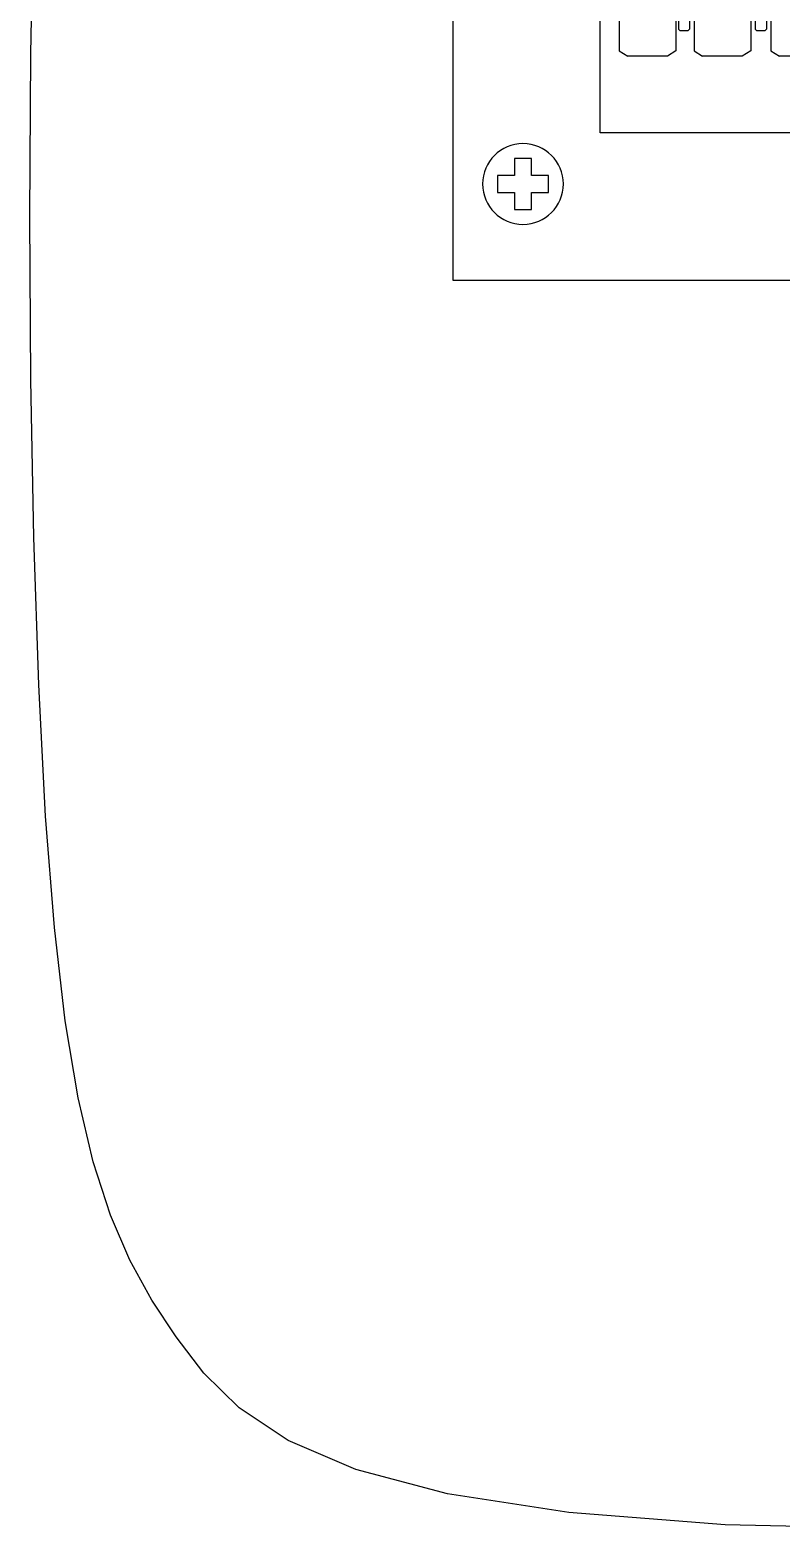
# Model space of a CAD drawing. Header units: millimetres. Extents: x -2296 to 86409, y -5695 to 20115.
# Drawn here: x 49185 to 49477, y 19095 to 19678 of the extents above; entities that cross this region are included whole.
import ezdxf

# ---------------------------------------------------------------- set-up
doc = ezdxf.new("R2010")
doc.units = ezdxf.units.MM
doc.layers.add('LINE_LEFT', color=170, linetype='Continuous')

# ---------------------------------------------------------------- blocks, each defined once
blk = doc.blocks.new('ligadores- FIJI 6')
for p, q in [((-136.6, 159.59), (-28.39, 159.59)), ((-103.1, 159.59), (-128.15, 159.59)), ((-128.15, 159.59), (-128.15, 101.36)), ((-103.1, 159.59), (-103.1, 101.36)), ((-101.95, 159.59), (-101.95, 110.88)), ((-97.02, 159.59), (-101.95, 159.59)), ((-97.02, 159.59), (-97.02, 110.88)), ((-69.97, 159.59), (-95.02, 159.59)), ((-95.02, 159.59), (-95.02, 101.36)), ((-69.97, 159.59), (-69.97, 101.36)), ((-67.97, 159.59), (-67.97, 110.88)), ((-63.04, 159.59), (-67.97, 159.59)), ((-63.04, 159.59), (-63.04, 110.88)), ((-35.99, 159.59), (-61.04, 159.59)), ((-61.04, 159.59), (-61.04, 101.36)), ((-35.99, 159.59), (-35.99, 101.36)), ((136.6, 159.59), (28.39, 159.59)), ((35.99, 159.59), (61.04, 159.59)), ((35.99, 159.59), (35.99, 101.36)), ((61.04, 159.59), (61.04, 101.36)), ((63.04, 159.59), (63.04, 110.88)), ((63.04, 159.59), (67.97, 159.59)), ((67.97, 159.59), (67.97, 110.88)), ((69.97, 159.59), (95.02, 159.59)), ((69.97, 159.59), (69.97, 101.36)), ((95.02, 159.59), (95.02, 101.36)), ((97.02, 159.59), (97.02, 110.88)), ((97.02, 159.59), (101.95, 159.59)), ((101.95, 159.59), (101.95, 110.88)), ((103.1, 159.59), (128.15, 159.59)), ((103.1, 159.59), (103.1, 101.36)), ((128.15, 159.59), (128.15, 101.36)), ((-101.95, 110.88), (-101.23, 110.14)), ((-97.73, 110.14), (-101.23, 110.14)), ((-97.02, 110.88), (-97.73, 110.14)), ((-67.97, 110.88), (-67.26, 110.14)), ((-63.76, 110.14), (-67.26, 110.14)), ((-63.04, 110.88), (-63.76, 110.14)), ((63.04, 110.88), (63.76, 110.14)), ((63.76, 110.14), (67.26, 110.14)), ((67.97, 110.88), (67.26, 110.14)), ((97.02, 110.88), (97.73, 110.14)), ((97.73, 110.14), (101.23, 110.14)), ((101.95, 110.88), (101.23, 110.14)), ((-128.15, 101.36), (-124.39, 98.97)), ((-103.1, 101.36), (-106.86, 98.97)), ((-95.02, 101.36), (-91.26, 98.97)), ((-69.97, 101.36), (-73.73, 98.97)), ((-61.04, 101.36), (-57.29, 98.97)), ((-35.99, 101.36), (-39.75, 98.97)), ((35.99, 101.36), (39.75, 98.97)), ((61.04, 101.36), (57.29, 98.97)), ((69.97, 101.36), (73.73, 98.97)), ((95.02, 101.36), (91.26, 98.97)), ((103.1, 101.36), (106.86, 98.97)), ((128.15, 101.36), (124.39, 98.97)), ((-106.86, 98.97), (-124.39, 98.97)), ((-73.73, 98.97), (-91.26, 98.97)), ((-39.75, 98.97), (-57.29, 98.97)), ((39.75, 98.97), (57.29, 98.97)), ((73.73, 98.97), (91.26, 98.97)), ((106.86, 98.97), (124.39, 98.97))]:
    blk.add_line(p, q)
for points in [[(-201.74, 231.22), (201.74, 231.22), (201.74, 0), (-201.74, 0)], [(-136.6, 166.08), (-28.39, 166.08), (-28.39, 65.15), (-136.6, 65.15)], [(136.6, 166.08), (28.39, 166.08), (28.39, 65.15), (136.6, 65.15)]]:
    blk.add_lwpolyline(points, close=True)
for points in [[(-174.54, 192.54), (-174.54, 200.06), (-166.93, 200.06), (-166.93, 192.54)], [(174.54, 192.54), (174.54, 200.06), (166.93, 200.06), (166.93, 192.54)], [(-174.54, 184.93), (-182.05, 184.93), (-182.05, 192.54), (-174.54, 192.54)], [(-166.93, 192.54), (-159.41, 192.54), (-159.41, 184.93), (-166.93, 184.93)], [(166.93, 192.54), (159.41, 192.54), (159.41, 184.93), (166.93, 184.93)], [(174.54, 184.93), (182.05, 184.93), (182.05, 192.54), (174.54, 192.54)], [(-166.93, 184.93), (-166.93, 177.42), (-174.54, 177.42), (-174.54, 184.93)], [(166.93, 184.93), (166.93, 177.42), (174.54, 177.42), (174.54, 184.93)], [(-166.93, 46.29), (-166.93, 53.81), (-174.54, 53.81), (-174.54, 46.29)], [(166.93, 46.29), (166.93, 53.81), (174.54, 53.81), (174.54, 46.29)], [(-174.54, 46.29), (-182.05, 46.29), (-182.05, 38.68), (-174.54, 38.68)], [(-166.93, 38.68), (-159.41, 38.68), (-159.41, 46.29), (-166.93, 46.29)], [(166.93, 38.68), (159.41, 38.68), (159.41, 46.29), (166.93, 46.29)], [(174.54, 46.29), (182.05, 46.29), (182.05, 38.68), (174.54, 38.68)], [(-174.54, 38.68), (-174.54, 31.17), (-166.93, 31.17), (-166.93, 38.68)], [(174.54, 38.68), (174.54, 31.17), (166.93, 31.17), (166.93, 38.68)]]:
    blk.add_lwpolyline(points)
for centre in [(-170.73, 188.74), (170.73, 188.74), (-170.73, 42.49), (170.73, 42.49)]:
    blk.add_circle(centre, 17.86)
blk = doc.blocks.new('Fiji 6- costas')
blk.add_lwpolyline([(-20.2, -5173.6), (629.9, -5159.5), (1146.3, -5119.6), (1547.2, -5057.6), (1850.3, -4976.9), (2073.6, -4881.2), (2235, -4774.1), (2352.3, -4659.1), (2443.7, -4539.9), (2523.8, -4417.9), (2596.1, -4286.7), (2660.6, -4137.5), (2717.5, -3961.8), (2767.2, -3750.9), (2809.7, -3496.2), (2845.4, -3189.1), (2874.5, -2820.9), (2897, -2387.4), (2913.1, -1901.6), (2922.8, -1381), (2926, -843), (2922.8, -305), (2913.1, 215.6)])
at = {"xscale": 7.464270465856922, "yscale": 7.464270465856922, "zscale": 7.464270465856922}
blk.add_blockref('ligadores- FIJI 6', (23.7, -1052.1), dxfattribs=at)

msp = doc.modelspace()

# ---------------------------------------------------------------- block references
at = {"layer": 'LINE_LEFT', "lineweight": 100, "xscale": -0.1177968742603798, "yscale": 0.1177968742603798, "zscale": 0.1177968742603798}
msp.add_blockref('Fiji 6- costas', (49529.204, 19704.631), dxfattribs=at)

doc.saveas('drawing.dxf')
